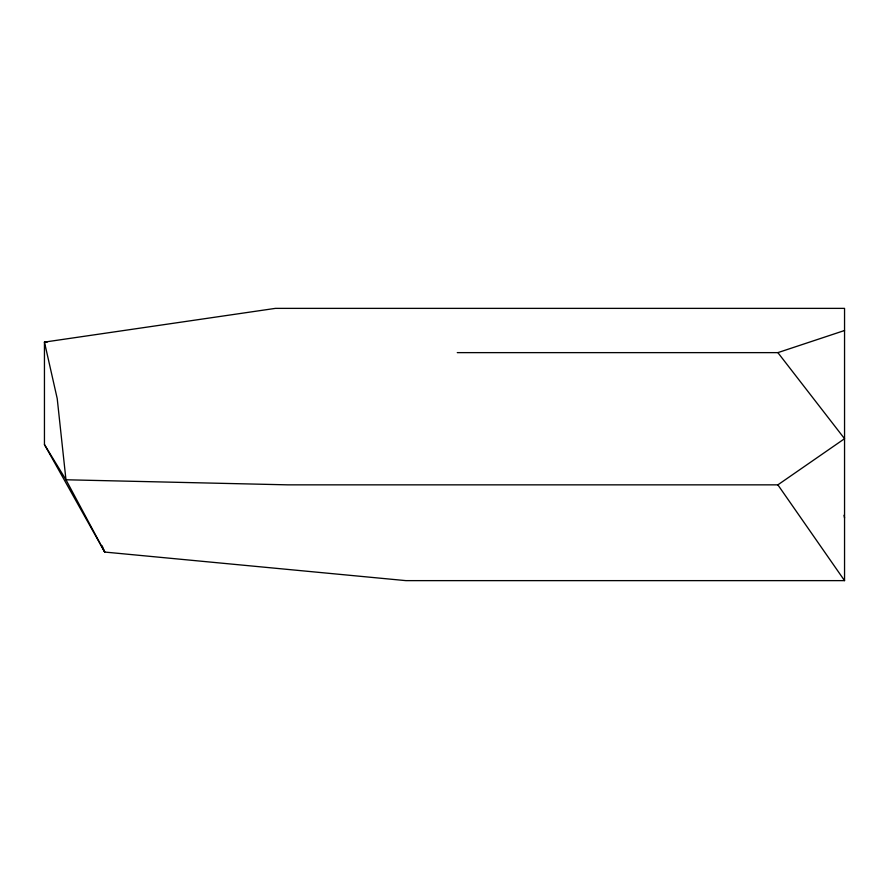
<?xml version="1.0" encoding="UTF-8"?>
<svg xmlns="http://www.w3.org/2000/svg" width="889" height="889" viewBox="0 0 889 889"><rect width="100%" height="100%" fill="white"/><g stroke="black" fill="none" stroke-linecap="round" stroke-linejoin="round"><path stroke-width="1.33" d="M44.45 444.556L104.724 552.058L405.884 580.628L844.55 580.628L844.55 308.372L275.412 308.372L44.45 342.109L44.45 444.556L65.964 479.771L287.869 484.849L777.875 484.849L844.55 438.699L777.875 352.633L457.268 352.633M777.875 352.633L844.55 330.508M47.184 342.098L44.45 342.109L57.218 398.594L65.964 479.771L104.724 552.058L102.091 545.746M777.875 484.849L844.55 580.628M844.028 515.253L844.55 517.965"/></g></svg>
